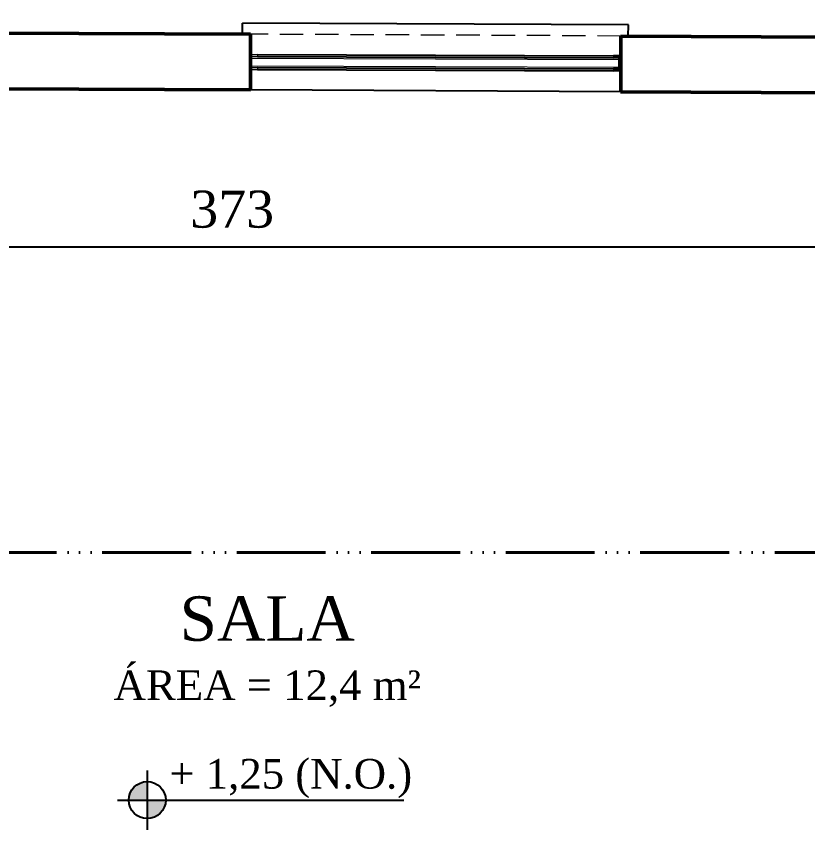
# Model space of a CAD drawing. Header units: millimetres. Extents: x 103208 to 171806, y -164 to 10038.
# Drawn here: x 113249.9 to 113463.5, y 7011.4 to 7231 of the extents above; entities that cross this region are included whole.
import ezdxf

# ---------------------------------------------------------------- set-up
doc = ezdxf.new("R2010")
doc.units = ezdxf.units.MM
doc.linetypes.add('ACAD_ISO06W100', pattern=[36, 24, -3, 0, -3, 0, -3, 0, -3])
doc.linetypes.add('HIDDEN', pattern=[9.525, 6.35, -3.175])
for name, color, linetype in [('ACESSORIOS', 2, 'Continuous'), ('COZINHA', 2, 'Continuous'), ('Hachuria - Moveis', 1, 'Continuous'), ('Piso', 55, 'Continuous'), ('PN010', 1, 'Continuous'), ('Portas-Cotas', 2, 'Continuous'), ('Texto', 2, 'Continuous')]:
    doc.layers.add(name, color=color, linetype=linetype)
for name, color, linetype, lineweight in [('Corte Planta', 4, 'ACAD_ISO06W100', 40), ('Hachura', 1, 'Continuous', 9), ('Moveis', 1, 'Continuous', 9), ('Parede Baixa', 5, 'Continuous', 50), ('Portas - Janelas', 2, 'Continuous', 20), ('Projeção Janela', 15, 'HIDDEN', 9)]:
    doc.layers.add(name, color=color, linetype=linetype, lineweight=lineweight)
doc.styles.add('Valéria', font='romantic.ttf', dxfattribs={"height": 10})
doc.dimstyles.new('Cota - 50', dxfattribs={"dimtxt": 10, "dimasz": 5, "dimexe": 10, "dimexo": 20, "dimgap": 5, "dimtad": 1, "dimtxsty": 'Valéria', "dimblk": 'DOT', "dimcen": 0, "dimclrd": 12, "dimclre": 12, "dimclrt": 2, "dimazin": 2, "dimtfac": 1, "dimtix": 1, "dimtmove": 0, "dimatfit": 3, "dimldrblk": 'DOT', "dimfxl": 1, "dimarcsym": 0})

# ---------------------------------------------------------------- blocks, each defined once
blk = doc.blocks.new('_Dot')
at = {"color": 0, "linetype": 'ByBlock', "lineweight": -2}
blk.add_line((-0.5, 0), (-1, 0), dxfattribs=at)
at = {"color": 0, "linetype": 'ByBlock', "const_width": 0.5}
blk.add_lwpolyline([(-0.25, 0, 1), (0.25, 0, 1)], format="xyb", close=True, dxfattribs=at)
blk = doc.blocks.new('*D772')
at = {"color": 12, "lineweight": -2, "transparency": 16777216}
for p, q in [((113121.81, 7222.01), (113121.81, 7158.75)), ((113494.59, 7190.23), (113494.59, 7158.75)), ((113126.81, 7168.75), (113489.59, 7168.75))]:
    blk.add_line(p, q, dxfattribs=at)
at = {"layer": 'Defpoints', "color": 0, "transparency": 16777216}
for p in [(113121.81, 7242.01, 9825), (113494.59, 7210.23, 9825), (113494.59, 7168.75)]:
    blk.add_point(p, dxfattribs=at)
at = {"color": 12, "lineweight": -2, "transparency": 16777216, "xscale": 5, "yscale": 5, "zscale": 5, "rotation": 180}
blk.add_blockref('_Dot', (113121.81, 7168.75), dxfattribs=at)
at = {"color": 12, "lineweight": -2, "transparency": 16777216, "xscale": 5, "yscale": 5, "zscale": 5}
blk.add_blockref('_Dot', (113494.59, 7168.75), dxfattribs=at)
at = {"color": 2, "transparency": 16777216, "insert": (113308.2, 7178.85), "char_height": 10, "attachment_point": 5, "style": 'Valéria'}
blk.add_mtext('373', dxfattribs=at)

msp = doc.modelspace()

# ---------------------------------------------------------------- hatches: boundary and pattern name
at = {"layer": 'Portas - Janelas'}
h = msp.add_hatch(color=256, dxfattribs=at)
edge = h.paths.add_edge_path()
edge.add_arc((113285.27873, 7019.40167), 5, 90, 180)
edge.add_line((113280.27873, 7019.40167), (113285.27873, 7019.40167))
edge.add_line((113285.27873, 7019.40167), (113285.27873, 7024.40167))
edge = h.paths.add_edge_path()
edge.add_arc((113285.27873, 7019.40167), 5, 270, 360)
edge.add_line((113290.27873, 7019.40167), (113285.27873, 7019.40167))
edge.add_line((113285.27873, 7019.40167), (113285.27873, 7014.40167))

# ---------------------------------------------------------------- linework, layer by layer
at = {"layer": 'ACESSORIOS'}
for p, q in [((113311.0151, 7226.13765, 9825), (113311.01906, 7229.13708, 9825)), ((113415.13253, 7228.70927, 9825), (113311.01906, 7229.13708, 9825)), ((113413.12848, 7210.61984, 9825), (113313.12848, 7211.09649, 9825))]:
    msp.add_line(p, q, dxfattribs=at)
at = {"layer": 'Corte Planta'}
msp.add_line((115765.52896, 7086.27779), (112706.99498, 7086.27779), dxfattribs=at)
at = {"layer": 'COZINHA'}
msp.add_line((113415.12848, 7225.64139, 9825), (113415.13253, 7228.70927, 9825), dxfattribs=at)
at = {"layer": 'Hachura'}
for p, q in [((113313.12848, 7220.62769, 9825), (113315.05511, 7220.62787, 9825)), ((113313.55516, 7220.12773, 9825), (113315.05516, 7220.12787, 9825)), ((113313.55544, 7217.12773, 9825), (113313.55516, 7220.12773, 9825)), ((113313.5552, 7219.62773, 9825), (113412.66041, 7219.27013, 9825)), ((113313.55539, 7217.62773, 9825), (113412.6606, 7217.27013, 9825)), ((113313.12848, 7216.62769, 9825), (113315.05548, 7216.62787, 9825)), ((113313.55544, 7217.12773, 9825), (113315.05544, 7217.12787, 9825))]:
    msp.add_line(p, q, dxfattribs=at)
at = {"layer": 'Hachuria - Moveis'}
for p, q in [((113413.12848, 7220.27018, 9825), (113411.16032, 7220.26999, 9825)), ((113412.66037, 7219.77013, 9825), (113411.16037, 7219.76999, 9825)), ((113412.66065, 7216.77013, 9825), (113412.66037, 7219.77013, 9825)), ((113412.66065, 7216.77013, 9825), (113411.16065, 7216.76999, 9825)), ((113413.12848, 7216.27018, 9825), (113411.16069, 7216.26999, 9825))]:
    msp.add_line(p, q, dxfattribs=at)
msp.add_circle((113285.27873, 7019.40167), 5, dxfattribs=at)
at = {"layer": 'Moveis'}
for p, q in [((113315.05511, 7220.62787, 9825), (113315.05516, 7220.12787, 9825)), ((113411.16032, 7220.26999, 9825), (113411.16037, 7219.76999, 9825)), ((113315.05544, 7217.12787, 9825), (113315.05548, 7216.62787, 9825)), ((113411.16065, 7216.76999, 9825), (113411.16069, 7216.26999, 9825))]:
    msp.add_line(p, q, dxfattribs=at)
at = {"layer": 'Parede Baixa'}
for p, q in [((113231.73724, 7226.51553, 9825), (113313.12848, 7226.12758, 9825)), ((113313.12848, 7211.09649, 9825), (113313.12848, 7226.12758, 9825)), ((113413.12848, 7225.65093, 9825), (113669.66066, 7224.42816, 9825)), ((113413.12848, 7210.61984, 9825), (113413.12848, 7225.65093, 9825)), ((113231.66595, 7211.48479, 9825), (113313.12848, 7211.09649, 9825)), ((113413.05683, 7210.62019, 9825), (113494.591, 7210.23155, 9825))]:
    msp.add_line(p, q, dxfattribs=at)
at = {"layer": 'Piso'}
for p, q in [((113315.05511, 7220.62787, 9825), (113411.16032, 7220.26999, 9825)), ((113315.05516, 7220.12787, 9825), (113411.16037, 7219.76999, 9825)), ((113315.05544, 7217.12787, 9825), (113411.16065, 7216.76999, 9825)), ((113315.05548, 7216.62787, 9825), (113411.16069, 7216.26999, 9825))]:
    msp.add_line(p, q, dxfattribs=at)
at = {"layer": 'PN010'}
for p, q in [((113285.27873, 7027.40167), (113285.27873, 7011.40167)), ((113277.27873, 7019.40167), (113354.50848, 7019.40167))]:
    msp.add_line(p, q, dxfattribs=at)
at = {"layer": 'Projeção Janela'}
msp.add_line((113413.12848, 7225.65093, 9825), (113313.12848, 7226.12758, 9825), dxfattribs=at)

# ---------------------------------------------------------------- texts
at = {"layer": 'Portas-Cotas', "insert": (113317.68795, 7074.41065), "char_height": 12, "attachment_point": 2, "style": 'Valéria'}
msp.add_mtext('SALA\\P{\\H0.6667x;ÁREA = 12,4 m²}', dxfattribs=at)
at = {"layer": 'Texto', "insert": (113291.24221, 7030.50818), "char_height": 8, "attachment_point": 1, "style": 'Valéria'}
msp.add_mtext('+ 1,25 (N.O.)', dxfattribs=at)

# ---------------------------------------------------------------- dimensions: what is measured, and where the dimension line sits
dim = msp.add_linear_dim(base=(113494.591, 7168.74639), p1=(113121.80984, 7242.00876, 9825), p2=(113494.591, 7210.23155, 9825), text='373', dimstyle='Cota - 50')
dim.commit()
dim.dimension.update_dxf_attribs({"geometry": '*D772', "text_midpoint": (113308.20042, 7178.84994)})

doc.saveas('drawing.dxf')
